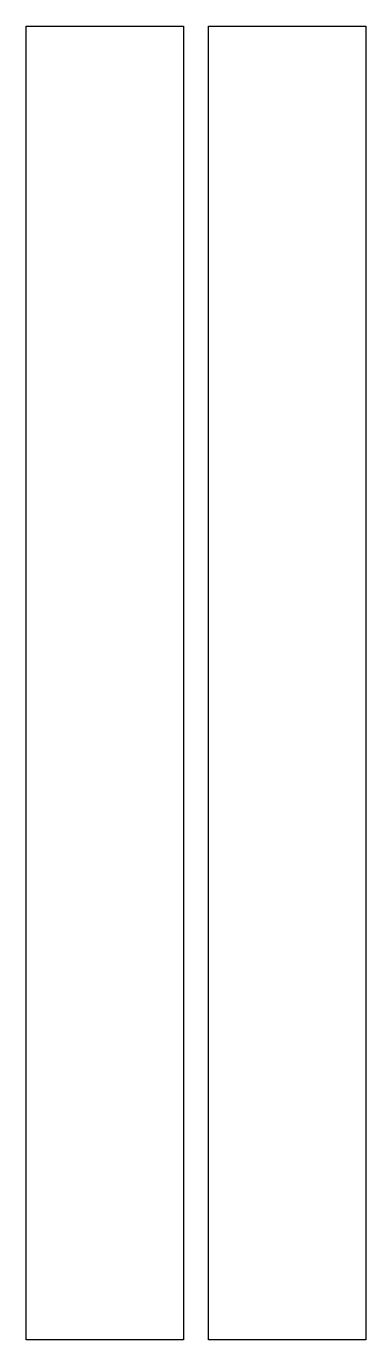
# Model space of a CAD drawing. Header units: millimetres. Extents: x -6 to 21, y -53 to 53.
import ezdxf

# ---------------------------------------------------------------- set-up
doc = ezdxf.new("R2010")
doc.units = ezdxf.units.MM
doc.layers.get('0').update_dxf_attribs({"linetype": 'CONTINUOUS'})

msp = doc.modelspace()

# ---------------------------------------------------------------- linework, layer by layer
for points in [[(6.35, -52.95), (-6.35, -52.95), (-6.35, 52.95), (6.35, 52.95)], [(21.05, 52.95), (21.05, -52.95), (8.35, -52.95), (8.35, 52.95)]]:
    msp.add_lwpolyline(points, close=True)

doc.saveas('drawing.dxf')
